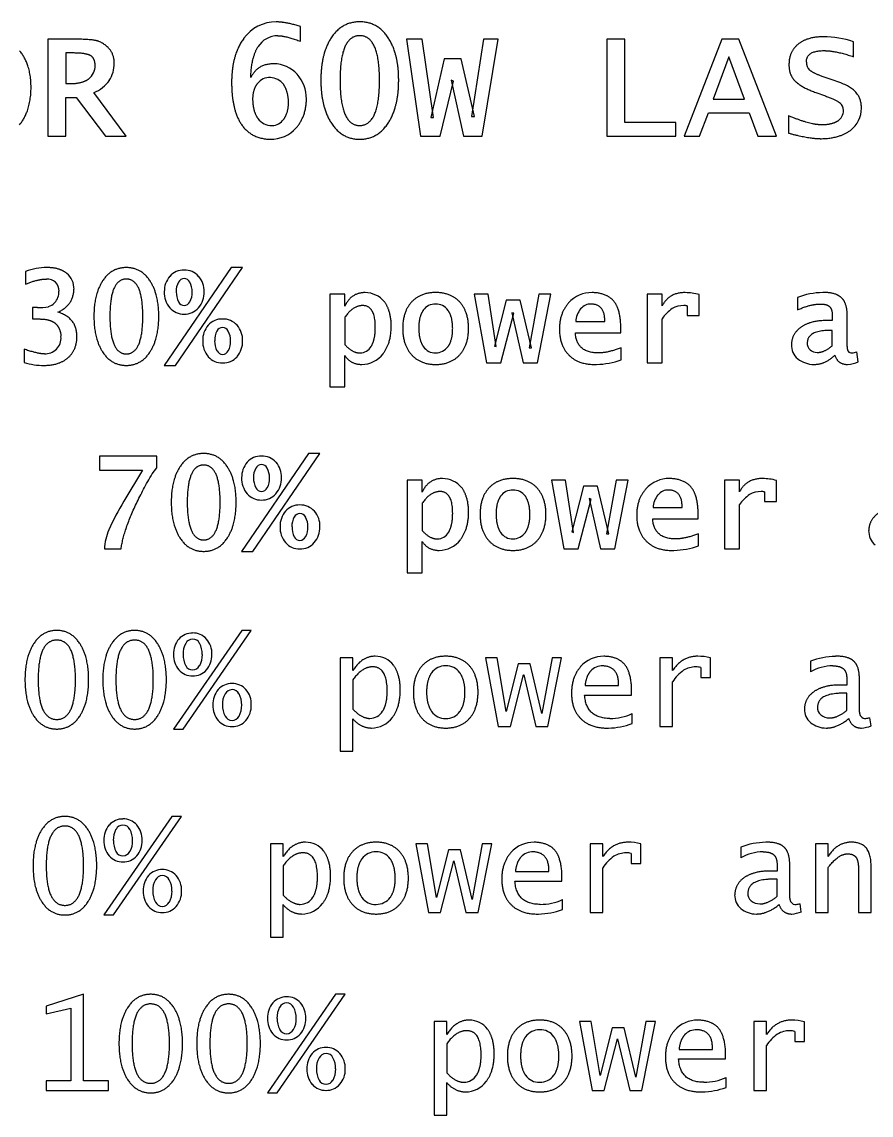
# Model space of a CAD drawing. Extents: x 49 to 1952, y 75 to 1350.
# Drawn here: x 1311.7 to 1416.8, y 977.9 to 1113.1 of the extents above; entities that cross this region are included whole.
import ezdxf

# ---------------------------------------------------------------- set-up
doc = ezdxf.new("R2010")
doc.units = 0
doc.header["$MEASUREMENT"] = 0
doc.layers.add('INSTRUCTIONS', color=98, linetype='Continuous')

msp = doc.modelspace()

# ---------------------------------------------------------------- linework, layer by layer
at = {"layer": 'INSTRUCTIONS'}
for p, q in [((1346.15, 1110.75), (1346.15, 1112.59)), ((1318.37, 1111), (1314.89, 1111)), ((1314.89, 1111), (1314.89, 1099)), ((1361.2, 1111), (1359.26, 1111)), ((1359.26, 1111), (1361.02, 1099)), ((1362.62, 1101.34), (1361.2, 1111)), ((1368.81, 1111), (1367.32, 1101.45)), ((1368.65, 1099), (1370.59, 1111)), ((1370.59, 1111), (1368.81, 1111)), ((1386.3, 1111), (1384.07, 1111)), ((1384.07, 1111), (1384.07, 1099)), ((1386.3, 1100.7), (1386.3, 1111)), ((1398.27, 1111), (1393.63, 1099)), ((1400.39, 1111), (1398.27, 1111)), ((1405.04, 1099), (1400.39, 1111)), ((1414.59, 1108.83), (1414.59, 1110.69)), ((1317.99, 1109.3), (1317.11, 1109.3)), ((1317.11, 1109.3), (1317.11, 1105.52)), ((1399.16, 1108.81), (1397.22, 1103.59)), ((1401.07, 1103.59), (1399.16, 1108.81)), ((1363.93, 1108.56), (1362.29, 1101.34)), ((1366.03, 1108.56), (1363.93, 1108.56)), ((1367.69, 1101.45), (1366.03, 1108.56)), ((1411.83, 1106.01), (1410.7, 1106.41)), ((1317.11, 1105.52), (1317.83, 1105.52)), ((1363.45, 1099), (1365.07, 1105.83)), ((1365.07, 1105.83), (1364.8, 1105.92)), ((1364.8, 1105.92), (1366.34, 1099)), ((1413.02, 1105.59), (1411.83, 1106.01)), ((1317.11, 1099), (1317.11, 1103.81)), ((1317.11, 1103.81), (1318.38, 1103.81)), ((1318.38, 1103.81), (1322.03, 1099)), ((1324.6, 1099), (1320.6, 1104.4)), ((1397.22, 1103.59), (1401.07, 1103.59)), ((1409.9, 1104.41), (1411.09, 1103.98)), ((1362.29, 1101.34), (1362.62, 1101.34)), ((1367.32, 1101.45), (1367.69, 1101.45)), ((1392.59, 1100.7), (1386.3, 1100.7)), ((1392.59, 1099), (1392.59, 1100.7)), ((1395.52, 1099), (1396.63, 1101.89)), ((1396.63, 1101.89), (1401.65, 1101.89)), ((1401.65, 1101.89), (1402.75, 1099)), ((1406.52, 1101.55), (1406.52, 1099.39)), ((1314.89, 1099), (1317.11, 1099)), ((1322.03, 1099), (1324.6, 1099)), ((1361.02, 1099), (1363.45, 1099)), ((1366.34, 1099), (1368.65, 1099)), ((1384.07, 1099), (1392.59, 1099)), ((1393.63, 1099), (1395.52, 1099)), ((1402.75, 1099), (1405.04, 1099)), ((1312.14, 1082.28), (1312.14, 1080.72)), ((1337.58, 1082.76), (1329.3, 1070.66)), ((1330.69, 1070.66), (1338.99, 1082.76)), ((1338.99, 1082.76), (1337.58, 1082.76)), ((1351.64, 1079.48), (1349.79, 1079.48)), ((1349.79, 1079.48), (1349.79, 1068)), ((1351.64, 1078), (1351.64, 1079.48)), ((1369.36, 1079.48), (1367.63, 1079.48)), ((1367.63, 1079.48), (1369.16, 1070.97)), ((1370.37, 1073.01), (1369.36, 1079.48)), ((1375.65, 1079.48), (1374.44, 1072.84)), ((1375.46, 1070.97), (1377.14, 1079.48)), ((1377.14, 1079.48), (1375.65, 1079.48)), ((1390.9, 1079.48), (1389.05, 1079.48)), ((1389.05, 1079.48), (1389.05, 1070.97)), ((1390.9, 1078.01), (1390.9, 1079.48)), ((1395.47, 1076.83), (1395.47, 1079.44)), ((1407.63, 1079.05), (1407.63, 1077.52)), ((1313.61, 1077.82), (1313, 1077.82)), ((1313, 1077.82), (1313, 1076.4)), ((1371.6, 1078.74), (1370.14, 1073.06)), ((1373.35, 1078.74), (1371.6, 1078.74)), ((1374.74, 1072.84), (1373.35, 1078.74)), ((1393.99, 1078.02), (1393.99, 1076.83)), ((1313, 1076.4), (1313.9, 1076.4)), ((1351.64, 1076.62), (1351.64, 1073.22)), ((1370.93, 1070.97), (1372.53, 1077.11)), ((1372.53, 1077.11), (1372.31, 1077.18)), ((1372.31, 1077.18), (1373.7, 1070.97)), ((1390.9, 1070.97), (1390.9, 1076.44)), ((1393.99, 1076.83), (1395.47, 1076.83)), ((1411.95, 1076.8), (1411.95, 1076.21)), ((1413.8, 1073.35), (1413.8, 1076.79)), ((1380.21, 1076.09), (1383.8, 1076.09)), ((1383.8, 1076.09), (1383.8, 1076.18)), ((1385.78, 1074.67), (1385.78, 1075.33)), ((1411.95, 1076.21), (1411.21, 1076.21)), ((1411.95, 1074.98), (1411.7, 1074.98)), ((1411.95, 1073.1), (1411.95, 1074.98)), ((1380.16, 1074.67), (1385.78, 1074.67)), ((1311.95, 1072.67), (1311.95, 1071.03)), ((1370.14, 1073.06), (1370.37, 1073.01)), ((1374.44, 1072.84), (1374.74, 1072.84)), ((1385.84, 1071.34), (1385.84, 1072.84)), ((1415.16, 1071.09), (1415, 1072.34)), ((1351.64, 1068), (1351.64, 1071.9)), ((1369.16, 1070.97), (1370.93, 1070.97)), ((1373.7, 1070.97), (1375.46, 1070.97)), ((1389.05, 1070.97), (1390.9, 1070.97)), ((1329.3, 1070.66), (1330.69, 1070.66)), ((1349.79, 1068), (1351.64, 1068)), ((1328.37, 1059.45), (1321.27, 1059.45)), ((1321.27, 1059.45), (1321.27, 1057.72)), ((1328.37, 1058), (1328.37, 1059.45)), ((1347.14, 1059.76), (1338.86, 1047.66)), ((1340.26, 1047.66), (1348.56, 1059.76)), ((1348.56, 1059.76), (1347.14, 1059.76)), ((1321.27, 1057.72), (1326.59, 1057.72)), ((1326.59, 1057.72), (1324.29, 1053.87)), ((1327.8, 1057.26), (1328.37, 1058)), ((1361.21, 1056.48), (1359.36, 1056.48)), ((1359.36, 1056.48), (1359.36, 1045)), ((1361.21, 1055), (1361.21, 1056.48)), ((1378.92, 1056.48), (1377.2, 1056.48)), ((1377.2, 1056.48), (1378.72, 1047.97)), ((1379.94, 1050.01), (1378.92, 1056.48)), ((1385.21, 1056.48), (1384.01, 1049.84)), ((1385.03, 1047.97), (1386.7, 1056.48)), ((1386.7, 1056.48), (1385.21, 1056.48)), ((1400.47, 1056.48), (1398.62, 1056.48)), ((1398.62, 1056.48), (1398.62, 1047.97)), ((1400.47, 1055.01), (1400.47, 1056.48)), ((1405.04, 1053.83), (1405.04, 1056.44)), ((1381.16, 1055.74), (1379.71, 1050.06)), ((1382.92, 1055.74), (1381.16, 1055.74)), ((1384.3, 1049.84), (1382.92, 1055.74)), ((1403.56, 1055.02), (1403.56, 1053.83)), ((1361.21, 1053.62), (1361.21, 1050.22)), ((1380.5, 1047.97), (1382.1, 1054.11)), ((1382.1, 1054.11), (1381.88, 1054.18)), ((1381.88, 1054.18), (1383.26, 1047.97)), ((1400.47, 1047.97), (1400.47, 1053.44)), ((1403.56, 1053.83), (1405.04, 1053.83)), ((1389.77, 1053.09), (1393.37, 1053.09)), ((1393.37, 1053.09), (1393.37, 1053.18)), ((1395.35, 1051.67), (1395.35, 1052.33)), ((1389.73, 1051.67), (1395.35, 1051.67)), ((1379.71, 1050.06), (1379.94, 1050.01)), ((1384.01, 1049.84), (1384.3, 1049.84)), ((1395.41, 1048.34), (1395.41, 1049.84)), ((1321.89, 1047.97), (1323.96, 1047.97)), ((1361.21, 1045), (1361.21, 1048.9)), ((1378.72, 1047.97), (1380.5, 1047.97)), ((1383.26, 1047.97), (1385.03, 1047.97)), ((1398.62, 1047.97), (1400.47, 1047.97)), ((1338.86, 1047.66), (1340.26, 1047.66)), ((1359.36, 1045), (1361.21, 1045)), ((1338.88, 1037.88), (1330.44, 1025.69)), ((1331.62, 1025.69), (1340.06, 1037.88)), ((1340.06, 1037.88), (1338.88, 1037.88)), ((1352.62, 1034.5), (1351.06, 1034.5)), ((1351.06, 1034.5), (1351.06, 1022.94)), ((1352.62, 1032.91), (1352.62, 1034.5)), ((1370.47, 1034.5), (1369.06, 1034.5)), ((1369.06, 1034.5), (1370.6, 1026)), ((1371.59, 1027.85), (1370.47, 1034.5)), ((1377.27, 1034.5), (1376.03, 1027.62)), ((1376.75, 1026), (1378.44, 1034.5)), ((1378.44, 1034.5), (1377.27, 1034.5)), ((1392.19, 1034.5), (1390.62, 1034.5)), ((1390.62, 1034.5), (1390.62, 1026)), ((1392.19, 1032.91), (1392.19, 1034.5)), ((1396.88, 1032.06), (1396.88, 1034.49)), ((1373.1, 1033.75), (1371.61, 1027.85)), ((1374.58, 1033.75), (1373.1, 1033.75)), ((1376, 1027.62), (1374.58, 1033.75)), ((1395.69, 1033.29), (1395.69, 1032.06)), ((1409.25, 1034.09), (1409.25, 1032.75)), ((1352.62, 1031.76), (1352.62, 1028.15)), ((1372.12, 1026), (1373.75, 1032.38)), ((1373.75, 1032.38), (1373.77, 1032.38)), ((1373.77, 1032.38), (1375.25, 1026)), ((1395.69, 1032.06), (1396.88, 1032.06)), ((1413.75, 1031.85), (1413.75, 1031.12)), ((1415.31, 1028.31), (1415.31, 1031.85)), ((1381.36, 1031.06), (1385.5, 1031.06)), ((1385.5, 1031.06), (1385.5, 1031.27)), ((1387.12, 1029.88), (1387.12, 1030.37)), ((1392.19, 1026), (1392.19, 1031.54)), ((1413.75, 1031.12), (1412.79, 1031.12)), ((1381.31, 1029.88), (1387.12, 1029.88)), ((1413.75, 1030.12), (1413.29, 1030.12)), ((1413.75, 1028), (1413.75, 1030.12)), ((1371.61, 1027.85), (1371.59, 1027.85)), ((1376.03, 1027.62), (1376, 1027.62)), ((1352.62, 1022.94), (1352.62, 1026.97)), ((1387.19, 1026.36), (1387.19, 1027.59)), ((1416.75, 1026.08), (1416.61, 1027.08)), ((1330.44, 1025.69), (1331.62, 1025.69)), ((1370.6, 1026), (1372.12, 1026)), ((1375.25, 1026), (1376.75, 1026)), ((1390.62, 1026), (1392.19, 1026)), ((1351.06, 1022.94), (1352.62, 1022.94)), ((1330.25, 1014.88), (1321.81, 1002.69)), ((1323, 1002.69), (1331.44, 1014.88)), ((1331.44, 1014.88), (1330.25, 1014.88)), ((1344, 1011.5), (1342.44, 1011.5)), ((1342.44, 1011.5), (1342.44, 999.94)), ((1344, 1009.91), (1344, 1011.5)), ((1361.85, 1011.5), (1360.44, 1011.5)), ((1360.44, 1011.5), (1361.97, 1003)), ((1362.97, 1004.85), (1361.85, 1011.5)), ((1368.64, 1011.5), (1367.4, 1004.62)), ((1368.13, 1003), (1369.81, 1011.5)), ((1369.81, 1011.5), (1368.64, 1011.5)), ((1383.56, 1011.5), (1382, 1011.5)), ((1382, 1011.5), (1382, 1003)), ((1383.56, 1009.91), (1383.56, 1011.5)), ((1388.25, 1009.06), (1388.25, 1011.49)), ((1411.44, 1011.5), (1409.88, 1011.5)), ((1409.88, 1011.5), (1409.88, 1003)), ((1411.44, 1009.91), (1411.44, 1011.5)), ((1364.48, 1010.75), (1362.98, 1004.85)), ((1365.96, 1010.75), (1364.48, 1010.75)), ((1367.38, 1004.62), (1365.96, 1010.75)), ((1387.06, 1010.29), (1387.06, 1009.06)), ((1400.62, 1011.09), (1400.62, 1009.75)), ((1344, 1008.76), (1344, 1005.15)), ((1363.49, 1003), (1365.13, 1009.38)), ((1365.13, 1009.38), (1365.14, 1009.38)), ((1365.14, 1009.38), (1366.62, 1003)), ((1387.06, 1009.06), (1388.25, 1009.06)), ((1405.12, 1008.85), (1405.12, 1008.12)), ((1406.69, 1005.31), (1406.69, 1008.85)), ((1416.75, 1003), (1416.75, 1008.82)), ((1372.74, 1008.06), (1376.88, 1008.06)), ((1376.88, 1008.06), (1376.88, 1008.27)), ((1378.5, 1006.88), (1378.5, 1007.37)), ((1383.56, 1003), (1383.56, 1008.54)), ((1405.12, 1008.12), (1404.17, 1008.12)), ((1411.44, 1003), (1411.44, 1008.56)), ((1415.19, 1008.41), (1415.19, 1003)), ((1372.69, 1006.88), (1378.5, 1006.88)), ((1405.12, 1007.12), (1404.66, 1007.12)), ((1405.12, 1005), (1405.12, 1007.12)), ((1362.98, 1004.85), (1362.97, 1004.85)), ((1367.4, 1004.62), (1367.38, 1004.62)), ((1344, 999.94), (1344, 1003.97)), ((1378.56, 1003.36), (1378.56, 1004.59)), ((1408.12, 1003.08), (1407.98, 1004.08)), ((1321.81, 1002.69), (1323, 1002.69)), ((1361.97, 1003), (1363.49, 1003)), ((1366.62, 1003), (1368.13, 1003)), ((1382, 1003), (1383.56, 1003)), ((1409.88, 1003), (1411.44, 1003)), ((1415.19, 1003), (1416.75, 1003)), ((1342.44, 999.94), (1344, 999.94)), ((1319.31, 992.88), (1314.69, 991.43)), ((1319.31, 982.19), (1319.31, 992.88)), ((1350.5, 992.88), (1342.06, 980.69)), ((1343.25, 980.69), (1351.69, 992.88)), ((1351.69, 992.88), (1350.5, 992.88)), ((1314.69, 991.43), (1314.69, 990.48)), ((1314.69, 990.48), (1317.75, 991.17)), ((1317.75, 991.17), (1317.75, 982.19)), ((1364.25, 989.5), (1362.69, 989.5)), ((1362.69, 989.5), (1362.69, 977.94)), ((1364.25, 987.91), (1364.25, 989.5)), ((1382.1, 989.5), (1380.69, 989.5)), ((1380.69, 989.5), (1382.22, 981)), ((1383.22, 982.85), (1382.1, 989.5)), ((1384.73, 988.75), (1383.23, 982.85)), ((1386.21, 988.75), (1384.73, 988.75)), ((1387.63, 982.62), (1386.21, 988.75)), ((1388.89, 989.5), (1387.65, 982.62)), ((1388.38, 981), (1390.06, 989.5)), ((1390.06, 989.5), (1388.89, 989.5)), ((1403.81, 989.5), (1402.25, 989.5)), ((1402.25, 989.5), (1402.25, 981)), ((1403.81, 987.91), (1403.81, 989.5)), ((1408.5, 987.06), (1408.5, 989.49)), ((1383.74, 981), (1385.38, 987.38)), ((1385.38, 987.38), (1385.39, 987.38)), ((1385.39, 987.38), (1386.88, 981)), ((1407.31, 988.29), (1407.31, 987.06)), ((1407.31, 987.06), (1408.5, 987.06)), ((1364.25, 986.76), (1364.25, 983.15)), ((1392.99, 986.06), (1397.12, 986.06)), ((1397.12, 986.06), (1397.12, 986.27)), ((1403.81, 981), (1403.81, 986.54)), ((1392.94, 984.88), (1398.75, 984.88)), ((1398.75, 984.88), (1398.75, 985.37)), ((1317.75, 982.19), (1314.69, 982.19)), ((1314.69, 982.19), (1314.69, 981)), ((1322.38, 982.19), (1319.31, 982.19)), ((1322.38, 981), (1322.38, 982.19)), ((1364.25, 977.94), (1364.25, 981.97)), ((1383.23, 982.85), (1383.22, 982.85)), ((1387.65, 982.62), (1387.63, 982.62)), ((1398.81, 981.36), (1398.81, 982.59)), ((1314.69, 981), (1322.38, 981)), ((1342.06, 980.69), (1343.25, 980.69)), ((1382.22, 981), (1383.74, 981)), ((1386.88, 981), (1388.38, 981)), ((1402.25, 981), (1403.81, 981)), ((1362.69, 977.94), (1364.25, 977.94))]:
    msp.add_line(p, q, dxfattribs=at)
for centre, radius, start, end in [((1343.16, 1108.16), 4.99, 89.9669, 144.0914), ((1343.35, 1108.56), 2.88, 90, 148.778), ((1410.86, 1099.44), 11.86, 71.6519, 90), ((1318.63, 1107.75), 2.11, 309.0796, 0), ((1319.01, 1108.04), 4.1, 328.3085, 0), ((1342.87, 1104.12), 3.84, 41.7554, 90), ((1410.15, 1108.17), 1.41, 180, 224.6154), ((1342.37, 1104.25), 2.01, 88.192, 140.131), ((1342.35, 1104.13), 2.13, 37.4849, 87.8624), ((1342.13, 1103.57), 4.76, 0.3585, 40.8172), ((1318.68, 1108.82), 4.82, 293.5609, 322.4766), ((1411.72, 1102.23), 1.62, 303.7966, 358.7414), ((1412.2, 1102.24), 1.13, 357.9991, 50.3714), ((1412.09, 1102.48), 3.47, 307.4979, 0), ((1342.58, 1102.42), 2.09, 215.9923, 271.2606), ((1342.61, 1102.09), 1.76, 270.3841, 326.3886), ((1342.47, 1102.87), 4.24, 269.1104, 318.0988), ((1314.86, 1074.73), 8.03, 90.4979, 109.8221), ((1315.72, 1080.17), 2.41, 357.7132, 50.8944), ((1331.67, 1080.2), 2.24, 87.6517, 138.8465), ((1331.84, 1080.16), 2.28, 41.5881, 91.9811), ((1314.8, 1079.75), 1.59, 48.3336, 93.2131), ((1314.83, 1079.92), 1.45, 356.9093, 44.8143), ((1332.07, 1079.86), 2.77, 138.8465, 181.9425), ((1332.99, 1079.88), 2.22, 150.741, 183.0853), ((1331.8, 1080.54), 0.856, 92.8453, 150.741), ((1331.74, 1080.57), 0.83, 28.039, 88.2108), ((1330.32, 1079.81), 2.43, 358.6754, 28.039), ((1331.51, 1079.87), 2.73, 357.7268, 41.5881), ((1314.31, 1079.75), 1.96, 316.4802, 2.4583), ((1332.12, 1079.65), 2.83, 177.703, 221.0258), ((1333.43, 1079.72), 2.65, 179.1106, 206.9987), ((1330.49, 1079.64), 2.27, 330.3593, 3.0604), ((1331.39, 1079.66), 2.85, 319.1148, 2.0552), ((1354.16, 1076.61), 3.05, 39.1113, 90), ((1382.18, 1075.84), 3.83, 88.7873, 138.2848), ((1393.76, 1073.1), 6.56, 74.8996, 90), ((1410.98, 1070.24), 9.43, 91.2613, 110.8379), ((1313.61, 1086.04), 8.23, 270, 279.4801), ((1314.46, 1079.61), 1.75, 286.6987, 316.4802), ((1331.7, 1079.28), 2.27, 221.0258, 271.6027), ((1331.8, 1078.89), 0.826, 206.9987, 267.1941), ((1331.67, 1078.96), 0.903, 275.5103, 330.3593), ((1331.83, 1079.27), 2.26, 268.1864, 319.1148), ((1362.85, 1076.38), 1.87, 89.3276, 144.2611), ((1362.93, 1076.46), 1.79, 34.3902, 91.8634), ((1382.97, 1075.91), 2.77, 141.1136, 176.3547), ((1382.07, 1076.64), 1.61, 87.6638, 141.1136), ((1394.82, 1073.76), 4.75, 124.1641, 145.6592), ((1393.61, 1075.05), 3.02, 90.8815, 118.9594), ((1393.6, 1076.21), 1.85, 77.8278, 90.8815), ((1336.43, 1074.15), 2.25, 87.7223, 138.9068), ((1336.59, 1074.12), 2.28, 41.4706, 91.9682), ((1336.83, 1073.8), 2.78, 138.9068, 181.9095), ((1336.56, 1074.49), 0.856, 92.8453, 150.741), ((1336.49, 1074.52), 0.83, 28.039, 88.2108), ((1336.25, 1073.81), 2.74, 357.817, 41.4706), ((1314.56, 1074.05), 1.96, 314.8427, 4.9585), ((1336.87, 1073.6), 2.82, 177.7092, 221.0724), ((1337.75, 1073.83), 2.22, 150.741, 183.0853), ((1338.18, 1073.67), 2.65, 179.1106, 206.9987), ((1335.24, 1073.59), 2.27, 330.3593, 3.0604), ((1335.07, 1073.76), 2.43, 358.6754, 28.039), ((1336.15, 1073.61), 2.84, 319.0679, 2.0491), ((1314.46, 1074.27), 2.19, 270, 312.6051), ((1336.56, 1072.84), 0.826, 206.9987, 267.1941), ((1336.43, 1072.91), 0.903, 275.5103, 330.3593), ((1353.52, 1073.77), 1.57, 269.7272, 331.2423), ((1362.83, 1073.99), 1.79, 213.9957, 271.4824), ((1362.86, 1074.1), 1.9, 270.4156, 324.2645), ((1409.15, 1073.19), 2.26, 178.6574, 229.3865), ((1409.92, 1073.37), 1.07, 174.04, 227.5509), ((1410.09, 1073.65), 1.39, 230.0488, 270), ((1414.31, 1072.64), 0.446, 210.6224, 277.4546), ((1414.11, 1074.87), 2.68, 275.497, 289.281), ((1314.44, 1079.14), 8.49, 252.945, 270), ((1336.45, 1073.23), 2.27, 221.0724, 271.6084), ((1336.59, 1073.22), 2.26, 268.1811, 319.0679), ((1353.7, 1074.14), 3.36, 270.3566, 322.7319), ((1382.53, 1080.73), 9.95, 271.4837, 289.394), ((1409.67, 1073.97), 3.19, 231.4632, 270), ((1413.46, 1075.35), 4.59, 274.9074, 291.8131), ((1341.24, 1057.2), 2.24, 87.6517, 138.8465), ((1341.41, 1057.16), 2.28, 41.5881, 91.9811), ((1341.64, 1056.86), 2.77, 138.8465, 181.9425), ((1342.56, 1056.88), 2.22, 150.741, 183.0853), ((1341.37, 1057.54), 0.856, 92.8453, 150.741), ((1341.3, 1057.57), 0.83, 28.039, 88.2108), ((1339.89, 1056.81), 2.43, 358.6754, 28.039), ((1341.08, 1056.87), 2.73, 357.7268, 41.5881), ((1341.69, 1056.65), 2.83, 177.703, 221.0258), ((1342.99, 1056.72), 2.65, 179.1106, 206.9987), ((1340.06, 1056.64), 2.27, 330.3593, 3.0604), ((1340.95, 1056.66), 2.85, 319.1148, 2.0552), ((1363.73, 1053.61), 3.05, 39.1113, 90), ((1391.75, 1052.84), 3.83, 88.7873, 138.2848), ((1403.33, 1050.1), 6.56, 74.8996, 90), ((1341.27, 1056.28), 2.27, 221.0258, 271.6027), ((1341.37, 1055.89), 0.826, 206.9987, 267.1941), ((1341.24, 1055.96), 0.903, 275.5103, 330.3593), ((1341.4, 1056.27), 2.26, 268.1864, 319.1148), ((1372.42, 1053.38), 1.87, 89.3276, 144.2611), ((1372.5, 1053.46), 1.79, 34.3902, 91.8634), ((1392.54, 1052.91), 2.77, 141.1136, 176.3547), ((1391.64, 1053.64), 1.61, 87.6638, 141.1136), ((1404.39, 1050.76), 4.75, 124.1641, 145.6592), ((1403.18, 1052.05), 3.02, 90.8815, 118.9594), ((1403.16, 1053.21), 1.85, 77.8278, 90.8815), ((1360.68, 1032.46), 42.22, 149.5299, 154.962), ((1345.99, 1051.15), 2.25, 87.7223, 138.9068), ((1346.16, 1051.12), 2.28, 41.4706, 91.9682), ((1346.4, 1050.8), 2.78, 138.9068, 181.9095), ((1346.13, 1051.49), 0.856, 92.8453, 150.741), ((1346.06, 1051.52), 0.83, 28.039, 88.2108), ((1345.82, 1050.81), 2.74, 357.817, 41.4706), ((1346.44, 1050.6), 2.82, 177.7092, 221.0724), ((1347.31, 1050.83), 2.22, 150.741, 183.0853), ((1347.75, 1050.67), 2.65, 179.1106, 206.9987), ((1344.81, 1050.59), 2.27, 330.3593, 3.0604), ((1344.64, 1050.76), 2.43, 358.6754, 28.039), ((1345.71, 1050.61), 2.84, 319.0679, 2.0491), ((1330.03, 1047.36), 8.17, 158.7222, 175.7593), ((1346.12, 1049.84), 0.826, 206.9987, 267.1941), ((1346, 1049.91), 0.903, 275.5103, 330.3593), ((1363.09, 1050.77), 1.57, 269.7272, 331.2423), ((1372.4, 1050.99), 1.79, 213.9957, 271.4824), ((1372.43, 1051.1), 1.9, 270.4156, 324.2645), ((1418.71, 1050.19), 2.26, 178.6574, 229.3865), ((1346.02, 1050.23), 2.27, 221.0724, 271.6084), ((1346.15, 1050.22), 2.26, 268.1811, 319.0679), ((1363.27, 1051.14), 3.36, 270.3566, 322.7319), ((1392.1, 1057.73), 9.95, 271.4837, 289.394), ((1332.73, 1035.41), 2.15, 87.9982, 139.1933), ((1332.87, 1035.37), 2.2, 41.3477, 91.6528), ((1333.19, 1035.02), 2.76, 139.1933, 182.3204), ((1334.22, 1035.02), 2.6, 150.8297, 182.5969), ((1332.85, 1035.78), 1.03, 92.3379, 150.8297), ((1332.82, 1035.86), 0.949, 26.4203, 90.6443), ((1331.13, 1034.95), 2.87, 359.0955, 27.7843), ((1332.5, 1035.04), 2.69, 357.1385, 41.3477), ((1333.16, 1034.79), 2.73, 177.5407, 221.0276), ((1334.52, 1034.86), 2.9, 179.2423, 207.4767), ((1331.45, 1034.79), 2.56, 330.4195, 2.5536), ((1332.43, 1034.8), 2.76, 319.2303, 2.2014), ((1355.39, 1031.81), 2.88, 37.7986, 90), ((1383.65, 1030.9), 3.79, 89.3737, 138.4033), ((1395.31, 1028.38), 6.31, 75.6357, 90), ((1412.5, 1025.63), 9.05, 90.9807, 111.0263), ((1332.82, 1033.98), 0.978, 207.4767, 269.3557), ((1332.76, 1034.04), 1.04, 272.5159, 330.4195), ((1364.07, 1031.4), 2.1, 88.6177, 143.8182), ((1364.21, 1031.46), 2.04, 35.3177, 92.2465), ((1383.5, 1031.55), 1.95, 88.1343, 137.9456), ((1395.03, 1030.54), 2.83, 89.1791, 121.5178), ((1395.04, 1030.74), 2.64, 75.7395, 89.1791), ((1412.03, 1027.99), 5.51, 90, 120.2439), ((1332.75, 1034.43), 2.18, 221.0276, 271.5328), ((1332.88, 1034.41), 2.16, 268.0165, 319.2303), ((1396.63, 1028.63), 5.31, 125.3711, 146.7581), ((1338.07, 1028.76), 2.76, 139.2588, 182.2732), ((1337.61, 1029.16), 2.15, 88.0981, 139.2588), ((1337.73, 1029.53), 1.03, 92.3379, 150.8297), ((1337.75, 1029.12), 2.19, 41.2004, 91.6352), ((1337.69, 1029.61), 0.949, 26.4203, 90.6443), ((1337.36, 1028.78), 2.71, 357.2676, 41.2004), ((1339.09, 1028.77), 2.6, 150.8297, 182.5969), ((1336.01, 1028.7), 2.87, 359.0955, 27.7843), ((1338.03, 1028.53), 2.72, 177.5129, 221.1012), ((1339.4, 1028.61), 2.9, 179.2423, 207.4767), ((1336.32, 1028.54), 2.56, 330.4195, 2.5536), ((1337.31, 1028.55), 2.75, 319.1771, 2.2088), ((1354.7, 1028.9), 1.9, 271.0608, 327.8734), ((1364.04, 1029.04), 2.04, 215.3177, 272.2465), ((1364.18, 1029.1), 2.1, 268.6177, 323.8182), ((1410.66, 1028.13), 2.16, 178.7099, 229.5612), ((1411.31, 1028.33), 1.19, 175.6846, 229.0471), ((1337.62, 1028.18), 2.18, 221.1012, 271.5419), ((1337.69, 1027.73), 0.978, 207.4767, 269.3557), ((1337.64, 1027.79), 1.04, 272.5159, 330.4195), ((1337.76, 1028.16), 2.16, 267.9873, 319.1771), ((1354.9, 1029.09), 3.28, 270.7528, 323.0274), ((1384.06, 1035.03), 9.22, 271.1489, 289.8449), ((1384.44, 1033.64), 6.64, 270, 294.4094), ((1411.19, 1028.93), 3.12, 231.7522, 270), ((1411.61, 1028.81), 1.74, 231.8273, 270), ((1416.03, 1027.67), 0.678, 215.8509, 276.9414), ((1415.96, 1029.56), 2.56, 273.3496, 284.5841), ((1415.27, 1029.85), 4.05, 274.1418, 291.5113), ((1324.11, 1012.41), 2.15, 87.9982, 139.1933), ((1324.25, 1012.37), 2.2, 41.3477, 91.6528), ((1324.57, 1012.02), 2.76, 139.1933, 182.3204), ((1325.59, 1012.02), 2.6, 150.8297, 182.5969), ((1324.23, 1012.78), 1.03, 92.3379, 150.8297), ((1324.19, 1012.86), 0.949, 26.4203, 90.6443), ((1322.51, 1011.95), 2.87, 359.0955, 27.7843), ((1323.87, 1012.04), 2.69, 357.1385, 41.3477), ((1324.54, 1011.79), 2.73, 177.5407, 221.0276), ((1325.9, 1011.86), 2.9, 179.2423, 207.4767), ((1322.82, 1011.79), 2.56, 330.4195, 2.5536), ((1323.81, 1011.8), 2.76, 319.2303, 2.2014), ((1346.77, 1008.81), 2.88, 37.7986, 90), ((1375.03, 1007.9), 3.79, 89.3737, 138.4033), ((1386.68, 1005.38), 6.31, 75.6357, 90), ((1403.87, 1002.63), 9.05, 90.9807, 111.0263), ((1324.19, 1010.98), 0.978, 207.4767, 269.3557), ((1324.14, 1011.04), 1.04, 272.5159, 330.4195), ((1355.45, 1008.4), 2.1, 88.6177, 143.8182), ((1355.58, 1008.46), 2.04, 35.3177, 92.2465), ((1374.88, 1008.55), 1.95, 88.1343, 137.9456), ((1386.41, 1007.54), 2.83, 89.1791, 121.5178), ((1386.41, 1007.74), 2.64, 75.7395, 89.1791), ((1403.4, 1004.99), 5.51, 90, 120.2439), ((1324.13, 1011.43), 2.18, 221.0276, 271.5328), ((1324.26, 1011.41), 2.16, 268.0165, 319.2303), ((1388, 1005.63), 5.31, 125.3711, 146.7581), ((1329.45, 1005.76), 2.76, 139.2588, 182.2732), ((1328.99, 1006.16), 2.15, 88.0981, 139.2588), ((1329.1, 1006.53), 1.03, 92.3379, 150.8297), ((1329.12, 1006.12), 2.19, 41.2004, 91.6352), ((1329.07, 1006.61), 0.949, 26.4203, 90.6443), ((1328.73, 1005.78), 2.71, 357.2676, 41.2004), ((1330.47, 1005.77), 2.6, 150.8297, 182.5969), ((1327.38, 1005.7), 2.87, 359.0955, 27.7843), ((1329.4, 1005.53), 2.72, 177.5129, 221.1012), ((1330.77, 1005.61), 2.9, 179.2423, 207.4767), ((1327.7, 1005.54), 2.56, 330.4195, 2.5536), ((1328.69, 1005.55), 2.75, 319.1771, 2.2088), ((1346.08, 1005.9), 1.9, 271.0608, 327.8734), ((1355.42, 1006.04), 2.04, 215.3177, 272.2465), ((1355.55, 1006.1), 2.1, 268.6177, 323.8182), ((1402.03, 1005.13), 2.16, 178.7099, 229.5612), ((1402.69, 1005.33), 1.19, 175.6846, 229.0471), ((1329, 1005.18), 2.18, 221.1012, 271.5419), ((1329.07, 1004.73), 0.978, 207.4767, 269.3557), ((1329.01, 1004.79), 1.04, 272.5159, 330.4195), ((1329.13, 1005.16), 2.16, 267.9873, 319.1771), ((1346.27, 1006.09), 3.28, 270.7528, 323.0274), ((1375.43, 1012.03), 9.22, 271.1489, 289.8449), ((1375.82, 1010.64), 6.64, 270, 294.4094), ((1402.56, 1005.93), 3.12, 231.7522, 270), ((1402.98, 1005.81), 1.74, 231.8273, 270), ((1407.4, 1004.67), 0.678, 215.8509, 276.9414), ((1407.34, 1006.56), 2.56, 273.3496, 284.5841), ((1406.64, 1006.85), 4.05, 274.1418, 291.5113), ((1344.36, 990.41), 2.15, 87.9982, 139.1933), ((1344.5, 990.37), 2.2, 41.3477, 91.6528), ((1344.82, 990.02), 2.76, 139.1933, 182.3204), ((1345.84, 990.02), 2.6, 150.8297, 182.5969), ((1344.48, 990.78), 1.03, 92.3379, 150.8297), ((1344.44, 990.86), 0.949, 26.4203, 90.6443), ((1342.76, 989.95), 2.87, 359.0955, 27.7843), ((1344.12, 990.04), 2.69, 357.1385, 41.3477), ((1344.79, 989.79), 2.73, 177.5407, 221.0276), ((1346.15, 989.86), 2.9, 179.2423, 207.4767), ((1343.07, 989.79), 2.56, 330.4195, 2.5536), ((1344.06, 989.8), 2.76, 319.2303, 2.2014), ((1344.44, 988.98), 0.978, 207.4767, 269.3557), ((1344.39, 989.04), 1.04, 272.5159, 330.4195), ((1367.02, 986.81), 2.88, 37.7986, 90), ((1375.7, 986.4), 2.1, 88.6177, 143.8182), ((1375.83, 986.46), 2.04, 35.3177, 92.2465), ((1395.28, 985.9), 3.79, 89.3737, 138.4033), ((1395.13, 986.55), 1.95, 88.1343, 137.9456), ((1406.93, 983.38), 6.31, 75.6357, 90), ((1344.38, 989.43), 2.18, 221.0276, 271.5328), ((1344.51, 989.41), 2.16, 268.0165, 319.2303), ((1408.25, 983.63), 5.31, 125.3711, 146.7581), ((1406.66, 985.54), 2.83, 89.1791, 121.5178), ((1406.66, 985.74), 2.64, 75.7395, 89.1791), ((1349.24, 984.16), 2.15, 88.0981, 139.2588), ((1349.37, 984.12), 2.19, 41.2004, 91.6352), ((1349.7, 983.76), 2.76, 139.2588, 182.2732), ((1350.72, 983.77), 2.6, 150.8297, 182.5969), ((1349.35, 984.53), 1.03, 92.3379, 150.8297), ((1349.32, 984.61), 0.949, 26.4203, 90.6443), ((1347.63, 983.7), 2.87, 359.0955, 27.7843), ((1348.98, 983.78), 2.71, 357.2676, 41.2004), ((1349.65, 983.53), 2.72, 177.5129, 221.1012), ((1351.02, 983.61), 2.9, 179.2423, 207.4767), ((1347.95, 983.54), 2.56, 330.4195, 2.5536), ((1348.94, 983.55), 2.75, 319.1771, 2.2088), ((1349.25, 983.18), 2.18, 221.1012, 271.5419), ((1349.32, 982.73), 0.978, 207.4767, 269.3557), ((1349.26, 982.79), 1.04, 272.5159, 330.4195), ((1349.38, 983.16), 2.16, 267.9873, 319.1771), ((1366.33, 983.9), 1.9, 271.0608, 327.8734), ((1366.52, 984.09), 3.28, 270.7528, 323.0274), ((1375.67, 984.04), 2.04, 215.3177, 272.2465), ((1375.8, 984.1), 2.1, 268.6177, 323.8182), ((1396.07, 988.64), 6.64, 270, 294.4094), ((1395.68, 990.03), 9.22, 271.1489, 289.8449)]:
    msp.add_arc(centre, radius, start, end, dxfattribs=at)
for points in [[(1346.15, 1112.59), (1344.32, 1113.12), (1343.16, 1113.15)], [(1353.48, 1113.15), (1351.24, 1113.15), (1349.95, 1111.17)], [(1357.01, 1111.17), (1355.72, 1113.15), (1353.48, 1113.15)], [(1343.35, 1111.44), (1344.26, 1111.44), (1346.15, 1110.75)], [(1353.48, 1111.44), (1351.04, 1111.44), (1351.04, 1105.94)], [(1355.93, 1105.94), (1355.93, 1111.44), (1353.48, 1111.44)], [(1321.18, 1110.74), (1320.46, 1111), (1318.37, 1111)], [(1323.11, 1108.04), (1323.11, 1109.89), (1321.18, 1110.74)], [(1339.12, 1111.09), (1337.63, 1109.02), (1337.63, 1105.66)], [(1349.95, 1111.17), (1348.67, 1109.19), (1348.67, 1105.94)], [(1358.3, 1105.94), (1358.3, 1109.19), (1357.01, 1111.17)], [(1407.71, 1110.38), (1406.59, 1109.47), (1406.59, 1107.85)], [(1410.86, 1111.3), (1408.84, 1111.3), (1407.71, 1110.38)], [(1312.81, 1105.04), (1312.81, 1107.86), (1311.4, 1109.58)], [(1320.18, 1108.97), (1319.62, 1109.3), (1317.99, 1109.3)], [(1320.74, 1107.75), (1320.74, 1108.64), (1320.18, 1108.97)], [(1340, 1106.27), (1340.06, 1108.63), (1340.88, 1110.05)], [(1408.74, 1108.17), (1408.74, 1109.59), (1410.91, 1109.59)], [(1410.91, 1109.59), (1412.38, 1109.59), (1414.59, 1108.83)], [(1342.87, 1107.96), (1340.83, 1107.96), (1340, 1106.27)], [(1406.59, 1107.85), (1406.59, 1106.59), (1407.33, 1105.84)], [(1317.83, 1105.52), (1319.18, 1105.53), (1319.96, 1106.11)], [(1410.7, 1106.41), (1409.55, 1106.81), (1409.15, 1107.18)], [(1311.39, 1100.43), (1312.81, 1102.16), (1312.81, 1105.04)], [(1337.63, 1105.66), (1337.63, 1102.27), (1338.85, 1100.45)], [(1340.83, 1105.54), (1340.23, 1104.82), (1340.23, 1103.59)], [(1344.67, 1103.22), (1344.63, 1104.57), (1344.04, 1105.43)], [(1348.67, 1105.94), (1348.67, 1102.63), (1349.97, 1100.63)], [(1351.04, 1105.94), (1351.04, 1100.33), (1353.48, 1100.33)], [(1353.48, 1100.33), (1355.93, 1100.33), (1355.93, 1105.94)], [(1357, 1100.63), (1358.3, 1102.63), (1358.3, 1105.94)], [(1407.33, 1105.84), (1408.07, 1105.08), (1409.9, 1104.41)], [(1415.56, 1102.48), (1415.56, 1104.71), (1413.02, 1105.59)], [(1340.23, 1103.59), (1340.25, 1102.07), (1340.89, 1101.19)], [(1345.63, 1100.04), (1346.84, 1101.45), (1346.89, 1103.6)], [(1411.09, 1103.98), (1412.51, 1103.45), (1412.92, 1103.11)], [(1344.08, 1101.12), (1344.67, 1101.91), (1344.67, 1103.22)], [(1349.97, 1100.63), (1351.26, 1098.63), (1353.48, 1098.63)], [(1353.48, 1098.63), (1355.7, 1098.63), (1357, 1100.63)], [(1410.67, 1100.41), (1409.16, 1100.41), (1406.52, 1101.55)], [(1412.62, 1100.89), (1411.9, 1100.41), (1410.67, 1100.41)], [(1338.85, 1100.45), (1340.07, 1098.69), (1342.4, 1098.63)], [(1406.52, 1099.39), (1409.08, 1098.7), (1410.61, 1098.7)], [(1410.61, 1098.7), (1412.82, 1098.73), (1414.2, 1099.73)], [(1317.24, 1082.03), (1316.35, 1082.77), (1314.79, 1082.76)], [(1324.6, 1082.76), (1322.74, 1082.76), (1321.67, 1081.11)], [(1327.54, 1081.1), (1326.47, 1082.76), (1324.6, 1082.76)], [(1312.14, 1080.72), (1313.62, 1081.34), (1314.71, 1081.34)], [(1321.67, 1081.11), (1320.59, 1079.46), (1320.59, 1076.74)], [(1324.6, 1081.34), (1322.57, 1081.34), (1322.57, 1076.74)], [(1326.64, 1076.74), (1326.64, 1081.34), (1324.6, 1081.34)], [(1328.62, 1076.74), (1328.62, 1079.45), (1327.54, 1081.1)], [(1316.13, 1077.25), (1318.04, 1078.08), (1318.12, 1080.07)], [(1354.16, 1079.67), (1352.42, 1079.67), (1351.64, 1078)], [(1362.88, 1079.67), (1360.97, 1079.67), (1359.88, 1078.48)], [(1365.87, 1078.48), (1364.79, 1079.67), (1362.88, 1079.67)], [(1384.93, 1078.59), (1384.08, 1079.61), (1382.26, 1079.67)], [(1393.76, 1079.67), (1391.73, 1079.67), (1390.9, 1078.01)], [(1413.11, 1079), (1412.42, 1079.71), (1410.78, 1079.67)], [(1413.8, 1076.79), (1413.8, 1078.34), (1413.11, 1079)], [(1353.85, 1078.06), (1352.67, 1078.06), (1351.64, 1076.62)], [(1355.41, 1075.35), (1355.41, 1078.06), (1353.85, 1078.06)], [(1357.38, 1075.53), (1357.37, 1077.41), (1356.53, 1078.54)], [(1359.88, 1078.48), (1358.8, 1077.29), (1358.8, 1075.26)], [(1366.95, 1075.26), (1366.95, 1077.28), (1365.87, 1078.48)], [(1379.33, 1078.39), (1378.19, 1077.11), (1378.19, 1075.17)], [(1383.8, 1076.18), (1383.8, 1078.2), (1382.13, 1078.25)], [(1385.78, 1075.33), (1385.78, 1077.52), (1384.93, 1078.59)], [(1407.63, 1077.52), (1409.24, 1078.25), (1410.48, 1078.25)], [(1410.48, 1078.25), (1411.29, 1078.25), (1411.62, 1077.93)], [(1411.62, 1077.93), (1411.95, 1077.6), (1411.95, 1076.8)], [(1313.9, 1076.4), (1315.18, 1076.4), (1315.85, 1075.83)], [(1318.49, 1074.23), (1318.49, 1076.52), (1316.13, 1077.25)], [(1320.59, 1076.74), (1320.59, 1073.99), (1321.67, 1072.32)], [(1322.57, 1076.74), (1322.57, 1072.08), (1324.6, 1072.08)], [(1324.6, 1072.08), (1326.64, 1072.08), (1326.64, 1076.74)], [(1327.53, 1072.32), (1328.62, 1073.99), (1328.62, 1076.74)], [(1361.34, 1077.47), (1360.78, 1076.69), (1360.78, 1075.26)], [(1364.98, 1075.26), (1364.96, 1076.68), (1364.41, 1077.47)], [(1315.85, 1075.83), (1316.46, 1075.26), (1316.52, 1074.22)], [(1354.89, 1073.01), (1355.41, 1073.83), (1355.41, 1075.35)], [(1356.37, 1072.11), (1357.38, 1073.43), (1357.38, 1075.53)], [(1358.8, 1075.26), (1358.8, 1073.18), (1359.89, 1071.98)], [(1360.78, 1075.26), (1360.8, 1073.79), (1361.35, 1072.99)], [(1364.41, 1072.99), (1364.98, 1073.78), (1364.98, 1075.26)], [(1365.86, 1071.98), (1366.95, 1073.19), (1366.95, 1075.26)], [(1378.19, 1075.17), (1378.19, 1073.06), (1379.38, 1071.92)], [(1408.08, 1075.39), (1406.92, 1074.57), (1406.89, 1073.24)], [(1411.21, 1076.21), (1409.27, 1076.21), (1408.08, 1075.39)], [(1411.7, 1074.98), (1408.86, 1074.98), (1408.86, 1073.48)], [(1317.39, 1071.62), (1318.49, 1072.59), (1318.49, 1074.23)], [(1383, 1072.2), (1380.32, 1072.2), (1380.16, 1074.67)], [(1314.46, 1072.08), (1313.69, 1072.08), (1311.95, 1072.67)], [(1321.67, 1072.32), (1322.76, 1070.66), (1324.6, 1070.66)], [(1324.6, 1070.66), (1326.45, 1070.66), (1327.53, 1072.32)], [(1351.64, 1073.22), (1352.6, 1072.2), (1353.51, 1072.2)], [(1385.84, 1072.84), (1384.16, 1072.2), (1383, 1072.2)], [(1410.09, 1072.26), (1410.97, 1072.26), (1411.95, 1073.1)], [(1413.93, 1072.41), (1413.8, 1072.63), (1413.8, 1073.35)], [(1314.44, 1070.66), (1316.29, 1070.66), (1317.39, 1071.62)], [(1351.64, 1071.9), (1352.3, 1070.81), (1353.72, 1070.78)], [(1359.89, 1071.98), (1360.98, 1070.78), (1362.88, 1070.78)], [(1362.88, 1070.78), (1364.77, 1070.78), (1365.86, 1071.98)], [(1379.38, 1071.92), (1380.58, 1070.72), (1382.79, 1070.78)], [(1409.67, 1070.78), (1411.08, 1070.78), (1412.28, 1071.92)], [(1412.28, 1071.92), (1412.62, 1070.78), (1413.85, 1070.78)], [(1334.17, 1059.76), (1332.31, 1059.76), (1331.23, 1058.11)], [(1337.11, 1058.1), (1336.04, 1059.76), (1334.17, 1059.76)], [(1331.23, 1058.11), (1330.16, 1056.46), (1330.16, 1053.74)], [(1334.17, 1058.34), (1332.14, 1058.34), (1332.14, 1053.74)], [(1336.21, 1053.74), (1336.21, 1058.34), (1334.17, 1058.34)], [(1338.19, 1053.74), (1338.19, 1056.45), (1337.11, 1058.1)], [(1323.96, 1047.97), (1324.38, 1051.33), (1327.8, 1057.26)], [(1363.73, 1056.67), (1361.99, 1056.67), (1361.21, 1055)], [(1372.44, 1056.67), (1370.53, 1056.67), (1369.45, 1055.48)], [(1375.44, 1055.48), (1374.36, 1056.67), (1372.44, 1056.67)], [(1394.5, 1055.59), (1393.65, 1056.61), (1391.83, 1056.67)], [(1403.33, 1056.67), (1401.3, 1056.67), (1400.47, 1055.01)], [(1363.42, 1055.06), (1362.24, 1055.06), (1361.21, 1053.62)], [(1364.98, 1052.35), (1364.98, 1055.06), (1363.42, 1055.06)], [(1366.95, 1052.53), (1366.94, 1054.41), (1366.1, 1055.54)], [(1369.45, 1055.48), (1368.37, 1054.29), (1368.37, 1052.26)], [(1376.52, 1052.26), (1376.52, 1054.28), (1375.44, 1055.48)], [(1388.89, 1055.39), (1387.75, 1054.11), (1387.75, 1052.17)], [(1393.37, 1053.18), (1393.37, 1055.2), (1391.7, 1055.25)], [(1395.35, 1052.33), (1395.35, 1054.52), (1394.5, 1055.59)], [(1330.16, 1053.74), (1330.16, 1050.99), (1331.24, 1049.32)], [(1332.14, 1053.74), (1332.14, 1049.08), (1334.17, 1049.08)], [(1334.17, 1049.08), (1336.21, 1049.08), (1336.21, 1053.74)], [(1337.1, 1049.32), (1338.19, 1050.99), (1338.19, 1053.74)], [(1370.91, 1054.47), (1370.35, 1053.69), (1370.35, 1052.26)], [(1374.54, 1052.26), (1374.52, 1053.68), (1373.98, 1054.47)], [(1364.46, 1050.01), (1364.98, 1050.83), (1364.98, 1052.35)], [(1365.94, 1049.11), (1366.95, 1050.43), (1366.95, 1052.53)], [(1368.37, 1052.26), (1368.37, 1050.18), (1369.46, 1048.98)], [(1370.35, 1052.26), (1370.37, 1050.79), (1370.91, 1049.99)], [(1373.97, 1049.99), (1374.54, 1050.78), (1374.54, 1052.26)], [(1375.43, 1048.98), (1376.52, 1050.19), (1376.52, 1052.26)], [(1387.75, 1052.17), (1387.75, 1050.06), (1388.95, 1048.92)], [(1417.65, 1052.39), (1416.49, 1051.57), (1416.46, 1050.24)], [(1392.57, 1049.2), (1389.89, 1049.2), (1389.73, 1051.67)], [(1331.24, 1049.32), (1332.32, 1047.66), (1334.17, 1047.66)], [(1334.17, 1047.66), (1336.02, 1047.66), (1337.1, 1049.32)], [(1361.21, 1050.22), (1362.16, 1049.2), (1363.08, 1049.2)], [(1395.41, 1049.84), (1393.73, 1049.2), (1392.57, 1049.2)], [(1361.21, 1048.9), (1361.87, 1047.81), (1363.29, 1047.78)], [(1369.46, 1048.98), (1370.55, 1047.78), (1372.44, 1047.78)], [(1372.44, 1047.78), (1374.34, 1047.78), (1375.43, 1048.98)], [(1388.95, 1048.92), (1390.15, 1047.72), (1392.36, 1047.78)], [(1316, 1037.88), (1314.2, 1037.88), (1313.13, 1036.22)], [(1318.87, 1036.22), (1317.8, 1037.88), (1316, 1037.88)], [(1325.62, 1037.88), (1323.83, 1037.88), (1322.76, 1036.22)], [(1328.49, 1036.22), (1327.42, 1037.88), (1325.62, 1037.88)], [(1313.13, 1036.22), (1312.06, 1034.57), (1312.06, 1031.79)], [(1316, 1036.69), (1313.69, 1036.69), (1313.69, 1031.79)], [(1318.31, 1031.79), (1318.31, 1036.69), (1316, 1036.69)], [(1319.94, 1031.79), (1319.94, 1034.57), (1318.87, 1036.22)], [(1322.76, 1036.22), (1321.69, 1034.57), (1321.69, 1031.79)], [(1325.62, 1036.69), (1323.31, 1036.69), (1323.31, 1031.79)], [(1327.94, 1031.79), (1327.94, 1036.69), (1325.62, 1036.69)], [(1329.56, 1031.79), (1329.56, 1034.57), (1328.49, 1036.22)], [(1355.39, 1034.69), (1353.74, 1034.69), (1352.62, 1032.91)], [(1364.12, 1034.69), (1362.27, 1034.69), (1361.2, 1033.5)], [(1367.06, 1033.5), (1365.99, 1034.69), (1364.12, 1034.69)], [(1386.29, 1033.64), (1385.46, 1034.64), (1383.7, 1034.69)], [(1395.31, 1034.69), (1393.35, 1034.69), (1392.19, 1032.91)], [(1414.64, 1034.05), (1413.97, 1034.72), (1412.34, 1034.69)], [(1355.08, 1033.38), (1353.78, 1033.38), (1352.62, 1031.76)], [(1356.88, 1030.39), (1356.88, 1033.38), (1355.08, 1033.38)], [(1358.5, 1030.54), (1358.48, 1032.45), (1357.67, 1033.57)], [(1361.2, 1033.5), (1360.12, 1032.32), (1360.12, 1030.25)], [(1368.12, 1030.25), (1368.12, 1032.32), (1367.06, 1033.5)], [(1380.82, 1033.41), (1379.69, 1032.14), (1379.69, 1030.16)], [(1385.5, 1031.27), (1385.5, 1033.43), (1383.56, 1033.5)], [(1387.12, 1030.37), (1387.12, 1032.58), (1386.29, 1033.64)], [(1412.03, 1033.5), (1412.95, 1033.5), (1413.35, 1033.12)], [(1413.35, 1033.12), (1413.75, 1032.74), (1413.75, 1031.85)], [(1415.31, 1031.85), (1415.31, 1033.41), (1414.64, 1034.05)], [(1312.06, 1031.79), (1312.06, 1029), (1313.13, 1027.34)], [(1313.69, 1031.79), (1313.69, 1026.88), (1316, 1026.88)], [(1316, 1026.88), (1318.31, 1026.88), (1318.31, 1031.79)], [(1318.87, 1027.34), (1319.94, 1029), (1319.94, 1031.79)], [(1321.69, 1031.79), (1321.69, 1029), (1322.76, 1027.34)], [(1323.31, 1031.79), (1323.31, 1026.88), (1325.62, 1026.88)], [(1325.62, 1026.88), (1327.94, 1026.88), (1327.94, 1031.79)], [(1328.49, 1027.34), (1329.56, 1029), (1329.56, 1031.79)], [(1362.38, 1032.64), (1361.75, 1031.78), (1361.75, 1030.25)], [(1366.5, 1030.25), (1366.49, 1031.77), (1365.87, 1032.64)], [(1382.05, 1032.86), (1381.47, 1032.21), (1381.36, 1031.06)], [(1356.32, 1027.89), (1356.88, 1028.78), (1356.88, 1030.39)], [(1357.52, 1027.12), (1358.5, 1028.42), (1358.5, 1030.54)], [(1409.68, 1030.31), (1408.53, 1029.5), (1408.5, 1028.17)], [(1412.79, 1031.12), (1410.86, 1031.12), (1409.68, 1030.31)], [(1360.12, 1030.25), (1360.12, 1028.18), (1361.19, 1027)], [(1361.75, 1030.25), (1361.76, 1028.73), (1362.38, 1027.86)], [(1365.87, 1027.86), (1366.5, 1028.72), (1366.5, 1030.25)], [(1367.06, 1027), (1368.12, 1028.18), (1368.12, 1030.25)], [(1379.69, 1030.16), (1379.69, 1028.06), (1380.87, 1026.94)], [(1384.44, 1027), (1381.49, 1027), (1381.31, 1029.88)], [(1413.29, 1030.12), (1410.19, 1030.12), (1410.12, 1028.42)], [(1352.62, 1028.15), (1353.7, 1027.03), (1354.74, 1027)], [(1411.61, 1027.06), (1412.62, 1027.06), (1413.75, 1028)], [(1415.48, 1027.28), (1415.31, 1027.55), (1415.31, 1028.31)], [(1313.13, 1027.34), (1314.2, 1025.69), (1316, 1025.69)], [(1316, 1025.69), (1317.8, 1025.69), (1318.87, 1027.34)], [(1322.76, 1027.34), (1323.83, 1025.69), (1325.62, 1025.69)], [(1325.62, 1025.69), (1327.42, 1025.69), (1328.49, 1027.34)], [(1352.62, 1026.97), (1353.58, 1025.84), (1354.94, 1025.81)], [(1361.19, 1027), (1362.26, 1025.81), (1364.12, 1025.81)], [(1364.12, 1025.81), (1365.99, 1025.81), (1367.06, 1027)], [(1380.87, 1026.94), (1382.05, 1025.77), (1384.24, 1025.81)], [(1411.19, 1025.81), (1412.59, 1025.81), (1413.99, 1026.98)], [(1413.99, 1026.98), (1414.4, 1025.81), (1415.56, 1025.81)], [(1317, 1014.88), (1315.2, 1014.88), (1314.13, 1013.22)], [(1319.87, 1013.22), (1318.8, 1014.88), (1317, 1014.88)], [(1314.13, 1013.22), (1313.06, 1011.57), (1313.06, 1008.79)], [(1317, 1013.69), (1314.69, 1013.69), (1314.69, 1008.79)], [(1319.31, 1008.79), (1319.31, 1013.69), (1317, 1013.69)], [(1320.94, 1008.79), (1320.94, 1011.57), (1319.87, 1013.22)], [(1346.77, 1011.69), (1345.12, 1011.69), (1344, 1009.91)], [(1355.5, 1011.69), (1353.64, 1011.69), (1352.57, 1010.5)], [(1358.43, 1010.5), (1357.37, 1011.69), (1355.5, 1011.69)], [(1377.67, 1010.64), (1376.83, 1011.64), (1375.07, 1011.69)], [(1386.68, 1011.69), (1384.72, 1011.69), (1383.56, 1009.91)], [(1406.02, 1011.05), (1405.34, 1011.72), (1403.72, 1011.69)], [(1414.33, 1011.69), (1412.5, 1011.69), (1411.44, 1009.91)], [(1416.75, 1008.82), (1416.75, 1011.69), (1414.33, 1011.69)], [(1346.46, 1010.38), (1345.15, 1010.38), (1344, 1008.76)], [(1348.25, 1007.39), (1348.25, 1010.38), (1346.46, 1010.38)], [(1349.88, 1007.54), (1349.86, 1009.45), (1349.04, 1010.57)], [(1352.57, 1010.5), (1351.5, 1009.32), (1351.5, 1007.25)], [(1359.5, 1007.25), (1359.5, 1009.32), (1358.43, 1010.5)], [(1372.19, 1010.41), (1371.06, 1009.14), (1371.06, 1007.16)], [(1376.88, 1008.27), (1376.87, 1010.43), (1374.94, 1010.5)], [(1378.5, 1007.37), (1378.5, 1009.58), (1377.67, 1010.64)], [(1403.4, 1010.5), (1404.33, 1010.5), (1404.73, 1010.12)], [(1404.73, 1010.12), (1405.12, 1009.74), (1405.12, 1008.85)], [(1406.69, 1008.85), (1406.69, 1010.41), (1406.02, 1011.05)], [(1411.44, 1008.56), (1412.7, 1010.25), (1413.85, 1010.25)], [(1413.85, 1010.25), (1414.57, 1010.25), (1414.88, 1009.83)], [(1313.06, 1008.79), (1313.06, 1006), (1314.13, 1004.34)], [(1314.69, 1008.79), (1314.69, 1003.88), (1317, 1003.88)], [(1317, 1003.88), (1319.31, 1003.88), (1319.31, 1008.79)], [(1319.87, 1004.34), (1320.94, 1006), (1320.94, 1008.79)], [(1353.75, 1009.64), (1353.12, 1008.78), (1353.12, 1007.25)], [(1357.88, 1007.25), (1357.86, 1008.77), (1357.25, 1009.64)], [(1373.43, 1009.86), (1372.85, 1009.21), (1372.74, 1008.06)], [(1414.88, 1009.83), (1415.19, 1009.41), (1415.19, 1008.41)], [(1347.69, 1004.89), (1348.25, 1005.78), (1348.25, 1007.39)], [(1348.89, 1004.12), (1349.88, 1005.42), (1349.88, 1007.54)], [(1404.17, 1008.12), (1402.23, 1008.12), (1401.05, 1007.31)], [(1351.5, 1007.25), (1351.5, 1005.18), (1352.57, 1004)], [(1353.12, 1007.25), (1353.14, 1005.73), (1353.75, 1004.86)], [(1357.25, 1004.86), (1357.88, 1005.72), (1357.88, 1007.25)], [(1358.43, 1004), (1359.5, 1005.18), (1359.5, 1007.25)], [(1371.06, 1007.16), (1371.06, 1005.06), (1372.24, 1003.94)], [(1375.82, 1004), (1372.86, 1004), (1372.69, 1006.88)], [(1401.05, 1007.31), (1399.91, 1006.5), (1399.88, 1005.17)], [(1404.66, 1007.12), (1401.57, 1007.12), (1401.5, 1005.42)], [(1344, 1005.15), (1345.07, 1004.03), (1346.11, 1004)], [(1402.98, 1004.06), (1403.99, 1004.06), (1405.12, 1005)], [(1406.85, 1004.28), (1406.69, 1004.55), (1406.69, 1005.31)], [(1314.13, 1004.34), (1315.2, 1002.69), (1317, 1002.69)], [(1317, 1002.69), (1318.8, 1002.69), (1319.87, 1004.34)], [(1344, 1003.97), (1344.95, 1002.84), (1346.32, 1002.81)], [(1352.57, 1004), (1353.63, 1002.81), (1355.5, 1002.81)], [(1355.5, 1002.81), (1357.37, 1002.81), (1358.43, 1004)], [(1372.24, 1003.94), (1373.42, 1002.77), (1375.62, 1002.81)], [(1402.56, 1002.81), (1403.96, 1002.81), (1405.37, 1003.98)], [(1405.37, 1003.98), (1405.77, 1002.81), (1406.93, 1002.81)], [(1327.62, 992.88), (1325.83, 992.88), (1324.76, 991.22)], [(1330.49, 991.22), (1329.42, 992.88), (1327.62, 992.88)], [(1337.25, 992.88), (1335.45, 992.88), (1334.38, 991.22)], [(1340.12, 991.22), (1339.05, 992.88), (1337.25, 992.88)], [(1324.76, 991.22), (1323.69, 989.57), (1323.69, 986.79)], [(1327.62, 991.69), (1325.31, 991.69), (1325.31, 986.79)], [(1329.94, 986.79), (1329.94, 991.69), (1327.62, 991.69)], [(1331.56, 986.79), (1331.56, 989.57), (1330.49, 991.22)], [(1334.38, 991.22), (1333.31, 989.57), (1333.31, 986.79)], [(1337.25, 991.69), (1334.94, 991.69), (1334.94, 986.79)], [(1339.56, 986.79), (1339.56, 991.69), (1337.25, 991.69)], [(1341.19, 986.79), (1341.19, 989.57), (1340.12, 991.22)], [(1367.02, 989.69), (1365.37, 989.69), (1364.25, 987.91)], [(1370.12, 985.54), (1370.11, 987.45), (1369.29, 988.57)], [(1372.82, 988.5), (1371.75, 987.32), (1371.75, 985.25)], [(1375.75, 989.69), (1373.89, 989.69), (1372.82, 988.5)], [(1378.68, 988.5), (1377.62, 989.69), (1375.75, 989.69)], [(1379.75, 985.25), (1379.75, 987.32), (1378.68, 988.5)], [(1392.44, 988.41), (1391.31, 987.14), (1391.31, 985.16)], [(1397.12, 986.27), (1397.12, 988.43), (1395.19, 988.5)], [(1397.92, 988.64), (1397.08, 989.64), (1395.32, 989.69)], [(1398.75, 985.37), (1398.75, 987.58), (1397.92, 988.64)], [(1406.93, 989.69), (1404.97, 989.69), (1403.81, 987.91)], [(1366.71, 988.38), (1365.4, 988.38), (1364.25, 986.76)], [(1368.5, 985.39), (1368.5, 988.38), (1366.71, 988.38)], [(1374, 987.64), (1373.38, 986.78), (1373.38, 985.25)], [(1378.12, 985.25), (1378.11, 986.77), (1377.5, 987.64)], [(1393.68, 987.86), (1393.1, 987.21), (1392.99, 986.06)], [(1323.69, 986.79), (1323.69, 984), (1324.76, 982.34)], [(1325.31, 986.79), (1325.31, 981.88), (1327.62, 981.88)], [(1327.62, 981.88), (1329.94, 981.88), (1329.94, 986.79)], [(1330.49, 982.34), (1331.56, 984), (1331.56, 986.79)], [(1333.31, 986.79), (1333.31, 984), (1334.38, 982.34)], [(1334.94, 986.79), (1334.94, 981.88), (1337.25, 981.88)], [(1337.25, 981.88), (1339.56, 981.88), (1339.56, 986.79)], [(1340.12, 982.34), (1341.19, 984), (1341.19, 986.79)], [(1367.94, 982.89), (1368.5, 983.78), (1368.5, 985.39)], [(1369.14, 982.12), (1370.12, 983.42), (1370.12, 985.54)], [(1371.75, 985.25), (1371.75, 983.18), (1372.82, 982)], [(1373.38, 985.25), (1373.39, 983.73), (1374, 982.86)], [(1377.5, 982.86), (1378.12, 983.72), (1378.12, 985.25)], [(1378.68, 982), (1379.75, 983.18), (1379.75, 985.25)], [(1391.31, 985.16), (1391.31, 983.06), (1392.49, 981.94)], [(1396.07, 982), (1393.11, 982), (1392.94, 984.88)], [(1364.25, 983.15), (1365.32, 982.03), (1366.36, 982)], [(1324.76, 982.34), (1325.83, 980.69), (1327.62, 980.69)], [(1327.62, 980.69), (1329.42, 980.69), (1330.49, 982.34)], [(1334.38, 982.34), (1335.45, 980.69), (1337.25, 980.69)], [(1337.25, 980.69), (1339.05, 980.69), (1340.12, 982.34)], [(1364.25, 981.97), (1365.2, 980.84), (1366.57, 980.81)], [(1372.82, 982), (1373.88, 980.81), (1375.75, 980.81)], [(1375.75, 980.81), (1377.62, 980.81), (1378.68, 982)], [(1392.49, 981.94), (1393.67, 980.77), (1395.87, 980.81)]]:
    msp.add_open_spline(points, degree=2, dxfattribs=at)

doc.saveas('drawing.dxf')
